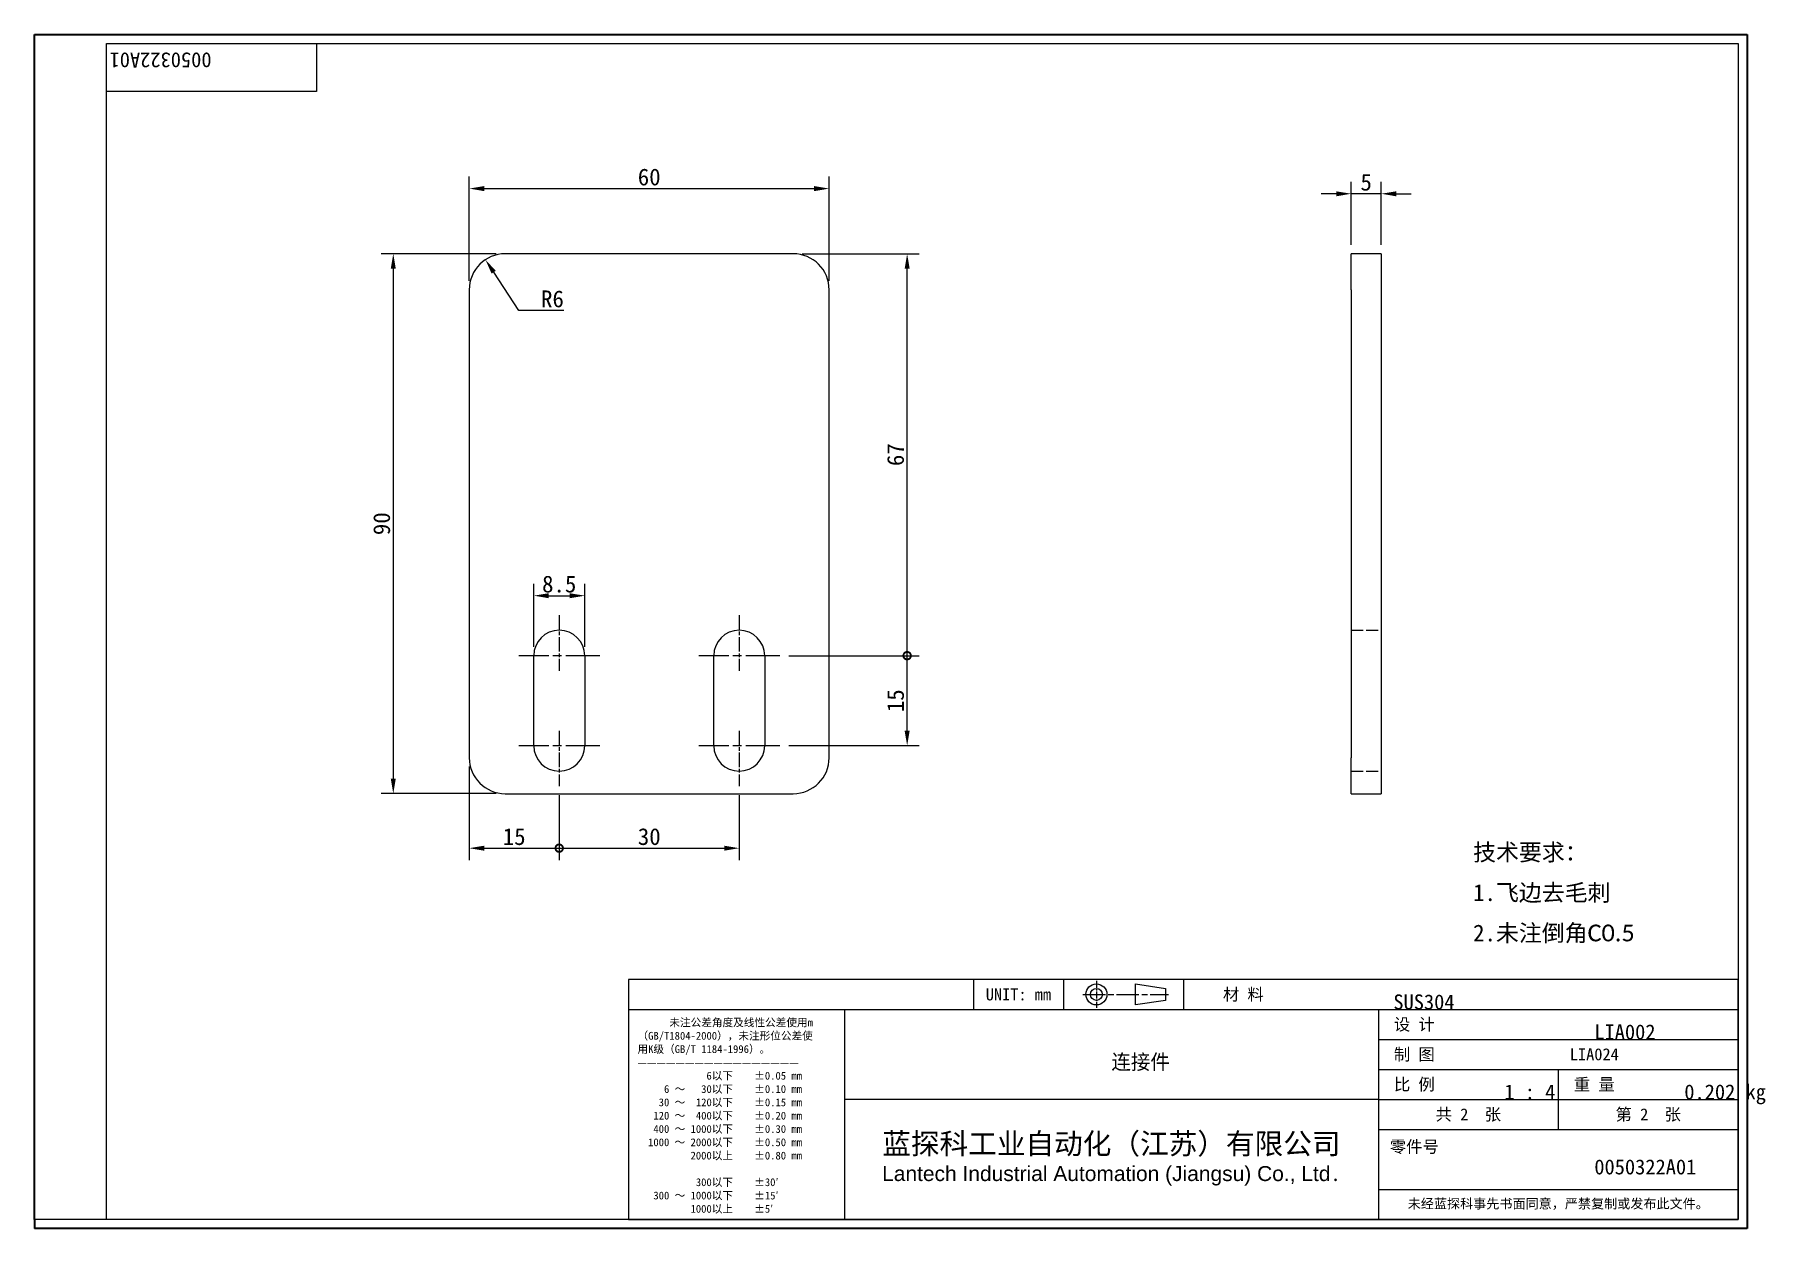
# Model space of a CAD drawing. Header units: millimetres. Extents: x 6 to 295, y 5 to 205.
import ezdxf
from ezdxf.enums import TextEntityAlignment as Align

# ---------------------------------------------------------------- set-up
doc = ezdxf.new("R2018")
doc.units = ezdxf.units.MM
doc.linetypes.add('CHAIN', pattern=[0.3543, 0.2362, -0.0295, 0.0591, -0.0295])
doc.linetypes.add('DASHED', pattern=[0.2067, 0.1654, -0.0413])
for name, color, linetype, lineweight in [('1', 7, 'Continuous', 18), ('可见 (ISO)', 7, 'Continuous', 25), ('图框 (ISO)', 7, 'Continuous', 35), ('标题 (ISO)', 7, 'Continuous', 25)]:
    doc.layers.add(name, color=color, linetype=linetype, lineweight=lineweight)
for name, color, linetype, lineweight, true_color in [('中心标记 (ISO)', 1, 'CHAIN', 18, 0xff0000), ('尺寸 (ISO)', 7, 'Continuous', 18, 0x008000), ('符号 (ISO)', 7, 'Continuous', 18, 0x008000), ('隐藏 (ISO)', 5, 'DASHED', 18, 0x0000ff)]:
    doc.layers.add(name, color=color, linetype=linetype, lineweight=lineweight, true_color=true_color)
doc.styles.get("Standard").update_dxf_attribs({"font": 'simfang.ttf'})
doc.styles.add('文本样式164', font='SimSun.ttf')
doc.styles.add('最新国标', font='simfang.ttf')
doc.styles.add('注释文本 (ISO)', font='simfang.ttf')
doc.dimstyles.new('默认 (GB)', dxfattribs={"dimtxt": 2.8, "dimasz": 2.5, "dimexe": 2, "dimexo": 1.5, "dimgap": 0.5, "dimtad": 1, "dimtoh": 1, "dimdsep": 46, "dimtxsty": '最新国标', "dimcen": 0.09, "dimdle": 10, "dimclrd": 256, "dimclre": 256, "dimclrt": 256, "dimaunit": 1, "dimadec": 3, "dimazin": 2, "dimtfac": 0.535714, "dimtdec": 3, "dimtmove": 0, "dimatfit": 3, "dimfxl": 0, "dimtolj": 1, "dimlwd": -1, "dimlwe": -1, "dimarcsym": 0})

# ---------------------------------------------------------------- blocks, each defined once
blk = doc.blocks.new('图框 最新国标')
at = {"layer": '图框 (ISO)'}
for p, q in [((6, 7), (6, 204.5)), ((6, 204.5), (291.5, 204.5)), ((291.5, 204.5), (291.5, 5.5)), ((6, 7), (6, 5.5)), ((6, 7), (6, 5.5)), ((291.5, 5.5), (6, 5.5))]:
    blk.add_line(p, q, dxfattribs=at)
at = {"layer": '图框 (ISO)', "color": 7, "linetype": 'Continuous', "lineweight": 25}
for p, q in [((18, 203), (290, 203)), ((18, 7), (18, 203)), ((18, 203), (290, 203)), ((53, 203), (53, 195)), ((290, 203), (290, 7)), ((290, 203), (290, 7)), ((53, 195), (18, 195)), ((290, 7), (6, 7)), ((290, 7), (18, 7))]:
    blk.add_line(p, q, dxfattribs=at)
at = {"layer": '图框 (ISO)', "lineweight": 30}
blk.add_attdef('零件代号', text='', height=2.5, rotation=180, dxfattribs=at).set_placement((35.5, 199), align=Align.MIDDLE_CENTER)
blk = doc.blocks.new('标题栏 副本 最新国标')
at = {"layer": '标题 (ISO)'}
for p, q in [((381.98, -183.84), (196.98, -183.84)), ((196.98, -183.84), (196.98, -223.84)), ((254.48, -183.84), (254.48, -188.84)), ((269.48, -183.84), (269.48, -188.84)), ((281.48, -188.09), (281.48, -184.59)), ((281.48, -184.59), (286.48, -185.34)), ((289.48, -183.84), (289.48, -188.84)), ((381.98, -223.84), (381.98, -183.84)), ((383.48, -183.84), (383.48, -225.34)), ((286.48, -187.34), (281.48, -188.09)), ((286.48, -185.34), (286.48, -187.34)), ((196.98, -188.84), (381.98, -188.84)), ((232.98, -188.84), (232.98, -223.84)), ((321.98, -188.84), (321.98, -223.84)), ((321.98, -193.84), (381.98, -193.84)), ((321.98, -198.84), (381.98, -198.84)), ((351.98, -198.84), (351.98, -208.84)), ((321.98, -203.84), (232.98, -203.84)), ((321.98, -203.84), (381.98, -203.84)), ((321.98, -208.84), (381.98, -208.84)), ((321.98, -218.84), (381.98, -218.84)), ((196.98, -223.84), (381.98, -223.84)), ((383.48, -225.34), (196.98, -225.34))]:
    blk.add_line(p, q, dxfattribs=at)
at = {"layer": '标题 (ISO)', "linetype": 'CHAIN', "ltscale": 5.000333}
blk.add_line((274.98, -184.09), (274.98, -188.59), dxfattribs=at)
at = {"layer": '标题 (ISO)', "linetype": 'CHAIN', "ltscale": 15.834605}
blk.add_line((272.73, -186.34), (286.98, -186.34), dxfattribs=at)
at = {"layer": '标题 (ISO)'}
for radius in [1.75, 1]:
    blk.add_circle((274.98, -186.34), radius, dxfattribs=at)
at = {"layer": '1', "style": '文本样式164'}
for s, p in [('UNIT: mm', (261.98, -186.34)), ('材 料', (299.48, -186.34)), ('设 计', (327.98, -191.34)), ('制 图', (327.98, -196.34)), ('比 例', (327.98, -201.34)), ('重 量', (357.98, -201.34)), ('共 2  张', (336.98, -206.34)), ('第 2  张', (366.98, -206.34))]:
    blk.add_text(s, height=2, dxfattribs=at).set_placement(p, align=Align.MIDDLE_CENTER)
at = {"layer": '标题 (ISO)', "style": '注释文本 (ISO)'}
for s, insert, char_height, attachment_point, line_spacing_factor in [('\\fSimSun|b0|i0;{\\H1.3000;      未注公差角度及线性公差使用m\\P}\\fSimSun|b0|i0;{\\H1.3000;（GB/T1804-2000），未注形位公差使\\P}\\fSimSun|b0|i0;{\\H1.3000;用K级（GB/T 1184-1996）。\\P}\\fSimSun|b0|i0;{\\H1.3000;—————————————————\\P}\\fSimSun|b0|i0;{\\H1.3000;             6以下    ±0.05 mm\\P}\\fSimSun|b0|i0;{\\H1.3000;     6 ～   30以下    ±0.10 mm\\P}\\fSimSun|b0|i0;{\\H1.3000;    30 ～  120以下    ±0.15 mm\\P}\\fSimSun|b0|i0;{\\H1.3000;   120 ～  400以下    ±0.20 mm\\P}\\fSimSun|b0|i0;{\\H1.3000;   400 ～ 1000以下    ±0.30 mm\\P}\\fSimSun|b0|i0;{\\H1.3000;  1000 ～ 2000以下    ±0.50 mm\\P}\\fSimSun|b0|i0;{\\H1.3000;          2000以上    ±0.80 mm\\P}\\fSimSun|b0|i0;{\\H1.3000;\\P}\\fSimSun|b0|i0;{\\H1.3000;           300以下    ±30′\\P}\\fSimSun|b0|i0;{\\H1.3000;   300 ～ 1000以下    ±15′\\P}\\fSimSun|b0|i0;{\\H1.3000;          1000以上    ±5′}', (198.48, -206.63), 1.3, 4, 1.023913), ('\\pxsm0.94;\\fMicrosoft YaHei|b0|i0;{\\H3.5000;蓝探科工业自动化（江苏）有限公司\\P}\\fArial|b0|i0;{\\H2.5000;Lantech Industrial Automation (Jiangsu) Co., Ltd}\\fFangSong|b0|i0;{\\H2.5000;.}', (277.48, -213.84), 2, 5, 0.978695)]:
    blk.add_mtext(s, dxfattribs=dict(at, insert=insert, char_height=char_height, attachment_point=attachment_point, line_spacing_factor=line_spacing_factor))
at = {"layer": '标题 (ISO)', "attachment_point": 5, "style": '注释文本 (ISO)'}
for s, insert, char_height in [('\\fFangSong|b0|i0;LIA024', (357.98, -196.34), 2), ('\\fFangSong|b0|i0;零件号', (327.98, -211.84), 2), ('\\fSimSun|b0|i0;{\\H1.6000;未经蓝探科事先书面同意，严禁复制或发布此文件。}', (351.98, -221.34), 1.6)]:
    blk.add_mtext(s, dxfattribs=dict(at, insert=insert, char_height=char_height))
at = {"layer": '标题 (ISO)', "lineweight": 30, "flags": 104}
for tag, height, p in [('材料', 2, (324.48, -186.34)), ('设计人', 2, (357.98, -191.34)), ('库存编号', 3.5, (277.48, -196.34)), ('视图比例', 2, (342.98, -201.34)), ('质量\\P3;', 2, (372.98, -201.34)), ('零件代号', 3.5, (357.98, -213.84))]:
    blk.add_attdef(tag, text='', height=height, dxfattribs=at).set_placement(p, align=Align.MIDDLE_CENTER)
blk = doc.blocks.new('*D5')
at = {"layer": 'Defpoints', "color": 0, "transparency": 16777216}
for p in [(138.45, 178.83), (78.45, 161.97), (138.45, 161.97)]:
    blk.add_point(p, dxfattribs=at)
at = {"layer": '尺寸 (ISO)', "color": 116, "true_color": 0x00803f, "transparency": 16777216}
for p, q in [((78.45, 163.47), (78.45, 180.83)), ((138.45, 163.47), (138.45, 180.83)), ((80.95, 178.83), (135.95, 178.83))]:
    blk.add_line(p, q, dxfattribs=at)
for points in [[(80.95, 179.25), (80.95, 178.41), (78.45, 178.83)], [(135.95, 179.25), (135.95, 178.41), (138.45, 178.83)]]:
    blk.add_solid(points, dxfattribs=at)
at = {"layer": '尺寸 (ISO)', "transparency": 16777216, "insert": (108.45, 180.75), "char_height": 2.8, "attachment_point": 5, "style": '最新国标'}
blk.add_mtext('\\A1;60', dxfattribs=at)
blk = doc.blocks.new('*D6')
at = {"layer": 'Defpoints', "color": 0, "transparency": 16777216}
for p in [(84.45, 167.97), (65.79, 77.97), (84.45, 77.97)]:
    blk.add_point(p, dxfattribs=at)
at = {"layer": '尺寸 (ISO)', "color": 116, "true_color": 0x00803f, "transparency": 16777216}
for p, q in [((82.95, 167.97), (63.79, 167.97)), ((65.79, 165.47), (65.79, 80.47)), ((82.95, 77.97), (63.79, 77.97))]:
    blk.add_line(p, q, dxfattribs=at)
for points in [[(65.37, 165.47), (66.21, 165.47), (65.79, 167.97)], [(65.37, 80.47), (66.21, 80.47), (65.79, 77.97)]]:
    blk.add_solid(points, dxfattribs=at)
at = {"layer": '尺寸 (ISO)', "transparency": 16777216, "insert": (63.87, 122.97), "char_height": 2.8, "attachment_point": 5, "rotation": 90, "style": '最新国标'}
blk.add_mtext('\\A1;90', dxfattribs=at)
blk = doc.blocks.new('_DotSmall')
at = {"color": 0, "linetype": 'ByBlock', "const_width": 0.5}
blk.add_lwpolyline([(-0.0625, 0, 1), (0.0625, 0, 1)], format="xyb", close=True, dxfattribs=at)
blk = doc.blocks.new('*D7')
at = {"layer": 'Defpoints', "color": 0, "transparency": 16777216}
for p in [(130.2, 100.97), (151.45, 100.97), (130.2, 85.97)]:
    blk.add_point(p, dxfattribs=at)
at = {"layer": '尺寸 (ISO)', "color": 116, "true_color": 0x00803f, "transparency": 16777216}
for p, q in [((131.7, 100.97), (153.45, 100.97)), ((151.45, 88.47), (151.45, 100.97)), ((131.7, 85.97), (153.45, 85.97))]:
    blk.add_line(p, q, dxfattribs=at)
blk.add_solid([(151.03, 88.47), (151.87, 88.47), (151.45, 85.97)], dxfattribs=at)
at = {"layer": '尺寸 (ISO)', "color": 116, "true_color": 0x00803f, "transparency": 16777216, "xscale": 2.5, "yscale": 2.5, "zscale": 2.5, "rotation": 90}
blk.add_blockref('_DotSmall', (151.45, 100.97), dxfattribs=at)
at = {"layer": '尺寸 (ISO)', "transparency": 16777216, "insert": (149.53, 93.46), "char_height": 2.8, "attachment_point": 5, "rotation": 90, "style": '最新国标'}
blk.add_mtext('\\A1;15', dxfattribs=at)
blk = doc.blocks.new('*D9')
at = {"layer": 'Defpoints', "color": 0, "transparency": 16777216}
for p in [(132.45, 167.97), (151.45, 167.97), (130.2, 100.97)]:
    blk.add_point(p, dxfattribs=at)
at = {"layer": '尺寸 (ISO)', "color": 116, "true_color": 0x00803f, "transparency": 16777216}
for p, q in [((133.95, 167.97), (153.45, 167.97)), ((151.45, 100.97), (151.45, 165.47)), ((131.7, 100.97), (153.45, 100.97))]:
    blk.add_line(p, q, dxfattribs=at)
blk.add_solid([(151.03, 165.47), (151.87, 165.47), (151.45, 167.97)], dxfattribs=at)
at = {"layer": '尺寸 (ISO)', "color": 116, "true_color": 0x00803f, "transparency": 16777216, "xscale": 2.5, "yscale": 2.5, "zscale": 2.5, "rotation": 270}
blk.add_blockref('_DotSmall', (151.45, 100.97), dxfattribs=at)
at = {"layer": '尺寸 (ISO)', "transparency": 16777216, "insert": (149.53, 134.48), "char_height": 2.8, "attachment_point": 5, "rotation": 90, "style": '最新国标'}
blk.add_mtext('\\A1;67', dxfattribs=at)
blk = doc.blocks.new('*D10')
at = {"layer": 'Defpoints', "color": 0, "transparency": 16777216}
for p in [(78.45, 83.97), (93.45, 79.22), (93.45, 68.88)]:
    blk.add_point(p, dxfattribs=at)
at = {"layer": '尺寸 (ISO)', "color": 116, "true_color": 0x00803f, "transparency": 16777216}
for p, q in [((78.45, 82.47), (78.45, 66.88)), ((93.45, 77.72), (93.45, 66.88)), ((80.95, 68.88), (93.45, 68.88))]:
    blk.add_line(p, q, dxfattribs=at)
blk.add_solid([(80.95, 69.29), (80.95, 68.46), (78.45, 68.88)], dxfattribs=at)
at = {"layer": '尺寸 (ISO)', "color": 116, "true_color": 0x00803f, "transparency": 16777216, "xscale": 2.5, "yscale": 2.5, "zscale": 2.5}
blk.add_blockref('_DotSmall', (93.45, 68.88), dxfattribs=at)
at = {"layer": '尺寸 (ISO)', "transparency": 16777216, "insert": (85.94, 70.79), "char_height": 2.8, "attachment_point": 5, "style": '最新国标'}
blk.add_mtext('\\A1;15', dxfattribs=at)
blk = doc.blocks.new('*D11')
at = {"layer": 'Defpoints', "color": 0, "transparency": 16777216}
for p in [(93.45, 79.22), (123.45, 79.22), (123.45, 68.88)]:
    blk.add_point(p, dxfattribs=at)
at = {"layer": '尺寸 (ISO)', "color": 116, "true_color": 0x00803f, "transparency": 16777216}
for p, q in [((93.45, 77.72), (93.45, 66.88)), ((123.45, 77.72), (123.45, 66.88)), ((93.45, 68.88), (120.95, 68.88))]:
    blk.add_line(p, q, dxfattribs=at)
blk.add_solid([(120.95, 69.29), (120.95, 68.46), (123.45, 68.88)], dxfattribs=at)
at = {"layer": '尺寸 (ISO)', "color": 116, "true_color": 0x00803f, "transparency": 16777216, "xscale": 2.5, "yscale": 2.5, "zscale": 2.5, "rotation": 180}
blk.add_blockref('_DotSmall', (93.45, 68.88), dxfattribs=at)
at = {"layer": '尺寸 (ISO)', "transparency": 16777216, "insert": (108.46, 70.79), "char_height": 2.8, "attachment_point": 5, "style": '最新国标'}
blk.add_mtext('\\A1;30', dxfattribs=at)
blk = doc.blocks.new('*D12')
at = {"layer": 'Defpoints', "color": 0, "transparency": 16777216}
for p in [(97.7, 110.97), (89.2, 100.97), (97.7, 100.97)]:
    blk.add_point(p, dxfattribs=at)
at = {"layer": '尺寸 (ISO)', "color": 116, "true_color": 0x00803f, "transparency": 16777216}
for p, q in [((89.2, 102.47), (89.2, 112.97)), ((97.7, 102.47), (97.7, 112.97)), ((91.7, 110.97), (95.2, 110.97))]:
    blk.add_line(p, q, dxfattribs=at)
for points in [[(91.7, 111.38), (91.7, 110.55), (89.2, 110.97)], [(95.2, 111.38), (95.2, 110.55), (97.7, 110.97)]]:
    blk.add_solid(points, dxfattribs=at)
at = {"layer": '尺寸 (ISO)', "transparency": 16777216, "insert": (93.45, 112.89), "char_height": 2.8, "attachment_point": 5, "style": '最新国标'}
blk.add_mtext('\\A1;8.5', dxfattribs=at)
blk = doc.blocks.new('*D13')
at = {"layer": 'Defpoints', "color": 0, "transparency": 16777216}
for p in [(81.15, 166.98), (84.45, 161.97)]:
    blk.add_point(p, dxfattribs=at)
at = {"layer": '尺寸 (ISO)', "color": 116, "true_color": 0x00803f, "transparency": 16777216}
for p, q in [((86.72, 158.51), (82.53, 164.89)), ((94.2, 158.51), (86.72, 158.51))]:
    blk.add_line(p, q, dxfattribs=at)
blk.add_solid([(82.88, 165.12), (82.18, 164.66), (81.15, 166.98)], dxfattribs=at)
at = {"layer": '尺寸 (ISO)', "transparency": 16777216, "insert": (92.32, 160.43), "char_height": 2.8, "attachment_point": 5, "style": '最新国标'}
blk.add_mtext('\\A1;R6', dxfattribs=at)
blk = doc.blocks.new('*D14')
at = {"layer": 'Defpoints', "color": 0, "transparency": 16777216}
for p in [(225.47, 177.97), (225.47, 167.97), (230.47, 167.97)]:
    blk.add_point(p, dxfattribs=at)
at = {"layer": '尺寸 (ISO)', "color": 116, "true_color": 0x00803f, "transparency": 16777216}
for p, q in [((225.47, 169.47), (225.47, 179.97)), ((230.47, 169.47), (230.47, 179.97)), ((222.97, 177.97), (220.47, 177.97)), ((230.47, 177.97), (225.47, 177.97)), ((232.97, 177.97), (235.47, 177.97))]:
    blk.add_line(p, q, dxfattribs=at)
for points in [[(222.97, 178.38), (222.97, 177.55), (225.47, 177.97)], [(232.97, 178.38), (232.97, 177.55), (230.47, 177.97)]]:
    blk.add_solid(points, dxfattribs=at)
at = {"layer": '尺寸 (ISO)', "transparency": 16777216, "insert": (227.97, 179.88), "char_height": 2.8, "attachment_point": 5, "style": '最新国标'}
blk.add_mtext('\\A1;5', dxfattribs=at)

msp = doc.modelspace()

# ---------------------------------------------------------------- linework, layer by layer
at = {"layer": '中心标记 (ISO)', "ltscale": 10.278568}
for p, q in [((93.4506, 107.7154), (93.4506, 98.4654)), ((123.4506, 107.7154), (123.4506, 98.4654)), ((93.4506, 88.4654), (93.4506, 79.2154)), ((123.4506, 88.4654), (123.4506, 79.2154))]:
    msp.add_line(p, q, dxfattribs=at)
at = {"layer": '中心标记 (ISO)', "ltscale": 23.990969}
for p, q in [((100.2006, 100.9654), (86.7006, 100.9654)), ((130.2006, 100.9654), (116.7006, 100.9654)), ((100.2006, 85.9654), (86.7006, 85.9654)), ((130.2006, 85.9654), (116.7006, 85.9654))]:
    msp.add_line(p, q, dxfattribs=at)
at = {"layer": '可见 (ISO)'}
for p, q in [((132.4506, 167.9654), (84.4506, 167.9654)), ((225.4696, 161.9654), (225.4696, 167.9654)), ((230.4696, 167.9654), (225.4696, 167.9654)), ((230.4696, 167.9654), (230.4696, 161.9654)), ((78.4506, 161.9654), (78.4506, 83.9654)), ((138.4506, 83.9654), (138.4506, 161.9654)), ((225.4696, 161.9654), (225.4696, 83.9654)), ((230.4696, 161.9654), (230.4696, 83.9654)), ((89.2006, 85.9654), (89.2006, 100.9654)), ((97.7006, 100.9654), (97.7006, 85.9654)), ((119.2006, 85.9654), (119.2006, 100.9654)), ((127.7006, 100.9654), (127.7006, 85.9654)), ((225.4696, 77.9654), (225.4696, 83.9654)), ((230.4696, 83.9654), (230.4696, 77.9654)), ((84.4506, 77.9654), (132.4506, 77.9654)), ((225.4696, 77.9654), (230.4696, 77.9654))]:
    msp.add_line(p, q, dxfattribs=at)
for centre, radius, start, end in [((84.4506, 161.9654), 6, 90, 180), ((132.4506, 161.9654), 6, 0, 90), ((93.4506, 100.9654), 4.25, 0, 180), ((123.4506, 100.9654), 4.25, 0, 180), ((84.4506, 83.9654), 6, 180, 270), ((93.4506, 85.9654), 4.25, 180, 0), ((123.4506, 85.9654), 4.25, 180, 0), ((132.4506, 83.9654), 6, 270, 0)]:
    msp.add_arc(centre, radius, start, end, dxfattribs=at)
at = {"layer": '隐藏 (ISO)', "ltscale": 12.094824}
for p, q in [((225.4696, 105.2154), (230.4696, 105.2154)), ((225.4696, 81.7154), (230.4696, 81.7154))]:
    msp.add_line(p, q, dxfattribs=at)

# ---------------------------------------------------------------- block references
ref = msp.add_blockref('图框 最新国标', (0, 0))
lines = msp.add_mtext('0050322A01', dxfattribs={"layer": '图框 (ISO)', "insert": (35.5, 199), "char_height": 2.5, "attachment_point": 1, "rotation": 180})
ref.add_attrib('零件代号', '', (35.5, 199)).embed_mtext(lines)
ref = msp.add_blockref('标题栏 副本 最新国标', (-91.9825, 230.8443))
lines = msp.add_mtext('0050322A01', dxfattribs={"layer": '标题 (ISO)', "insert": (266, 17), "char_height": 2.5, "attachment_point": 1})
ref.add_attrib('零件代号', '', (266, 17), dxfattribs={"flags": 104}).embed_mtext(lines)
lines = msp.add_mtext('连接件', dxfattribs={"layer": '标题 (ISO)', "insert": (185.5, 34.5), "char_height": 2.5, "attachment_point": 1})
ref.add_attrib('库存编号', '', (185.5, 34.5), dxfattribs={"flags": 104}).embed_mtext(lines)
lines = msp.add_mtext('0.202 kg', dxfattribs={"layer": '标题 (ISO)', "insert": (281, 29.5), "char_height": 2.5, "attachment_point": 1})
ref.add_attrib('质量\\P3;', '', (281, 29.5), dxfattribs={"flags": 104}).embed_mtext(lines)
lines = msp.add_mtext('1 : 4', dxfattribs={"layer": '标题 (ISO)', "insert": (251, 29.5), "char_height": 2.5, "attachment_point": 1})
ref.add_attrib('视图比例', '', (251, 29.5), dxfattribs={"flags": 104}).embed_mtext(lines)
lines = msp.add_mtext('LIA002', dxfattribs={"layer": '标题 (ISO)', "insert": (266, 39.5), "char_height": 2.5, "attachment_point": 1})
ref.add_attrib('设计人', '', (266, 39.5), dxfattribs={"flags": 104}).embed_mtext(lines)
lines = msp.add_mtext('SUS304', dxfattribs={"layer": '标题 (ISO)', "insert": (232.5, 44.5), "char_height": 2.5, "attachment_point": 1})
ref.add_attrib('材料', '', (232.5, 44.5), dxfattribs={"flags": 104}).embed_mtext(lines)

# ---------------------------------------------------------------- texts
at = {"layer": '符号 (ISO)', "insert": (245.7928, 61.3043), "char_height": 2.8, "width": 28.896342, "attachment_point": 4, "line_spacing_factor": 1.441304, "style": '注释文本 (ISO)'}
msp.add_mtext('\\fFangSong|b0|i0;{\\H2.8000;技术要求：\\P}\\fFangSong|b0|i0;{\\H2.8000;1.飞边去毛刺\\P}\\fFangSong|b0|i0;{\\H2.8000;2.未注倒角}\\fCalibri|b0|i0;{\\H2.8000;C0.5}', dxfattribs=at)

# ---------------------------------------------------------------- dimensions: what is measured, and where the dimension line sits
at = {"layer": '尺寸 (ISO)', "color": 116, "true_color": 0x00803f}
for base, p1, p2, angle, override, picture, middle in [((138.4506, 178.8305), (78.4506, 161.9654), (138.4506, 161.9654), 180, {"dimgap": 0.5, "dimtoh": 0, "dimdec": 2, "dimtol": 0, "dimlim": 0, "dimtp": 0, "dimtm": 0, "dimtdec": 3, "dimtofl": 0, "dimatfit": 1}, '*D5', (108.4506, 178.8305)), ((225.4696, 177.9654), (230.4696, 167.9654), (225.4696, 167.9654), 180, {"dimgap": 0.5, "dimtoh": 0, "dimdec": 2, "dimtol": 0, "dimlim": 0, "dimtp": 0, "dimtm": 0, "dimtdec": 3, "dimtofl": 1, "dimatfit": 1}, '*D14', (227.9696, 177.9654)), ((65.79, 77.9654), (84.4506, 167.9654), (84.4506, 77.9654), 90, {"dimgap": 0.5, "dimtoh": 0, "dimdec": 2, "dimtol": 0, "dimlim": 0, "dimtp": 0, "dimtm": 0, "dimtdec": 3, "dimtofl": 0, "dimatfit": 1}, '*D6', (65.79, 122.9654)), ((151.4506, 167.9654), (130.2006, 100.9654), (132.4506, 167.9654), 90, {"dimgap": 0.5, "dimtoh": 0, "dimdec": 2, "dimblk1": 'DotSmall', "dimsah": 1, "dimdle": 0, "dimtol": 0, "dimlim": 0, "dimtp": 0, "dimtm": 0, "dimtdec": 3, "dimtofl": 0, "dimatfit": 1}, '*D9', (151.4506, 134.4754)), ((151.4506, 100.9654), (130.2006, 85.9654), (130.2006, 100.9654), 90, {"dimgap": 0.5, "dimtoh": 0, "dimdec": 2, "dimblk2": 'DotSmall', "dimsah": 1, "dimdle": 0, "dimtol": 0, "dimlim": 0, "dimtp": 0, "dimtm": 0, "dimtdec": 3, "dimtofl": 0, "dimatfit": 1}, '*D7', (151.4506, 93.4554)), ((93.4506, 68.8779), (78.4506, 83.9654), (93.4506, 79.2154), 180, {"dimgap": 0.5, "dimtoh": 0, "dimdec": 2, "dimblk2": 'DotSmall', "dimsah": 1, "dimdle": 0, "dimtol": 0, "dimlim": 0, "dimtp": 0, "dimtm": 0, "dimtdec": 3, "dimtofl": 0, "dimatfit": 1}, '*D10', (85.9406, 68.8779)), ((123.4506, 68.8779), (93.4506, 79.2154), (123.4506, 79.2154), 180, {"dimgap": 0.5, "dimtoh": 0, "dimdec": 2, "dimblk1": 'DotSmall', "dimsah": 1, "dimdle": 0, "dimtol": 0, "dimlim": 0, "dimtp": 0, "dimtm": 0, "dimtdec": 3, "dimtofl": 0, "dimatfit": 1}, '*D11', (108.4606, 68.8779))]:
    dim = msp.add_linear_dim(base=base, p1=p1, p2=p2, angle=angle, dimstyle='默认 (GB)', override=override, dxfattribs=at)
    dim.commit()
    dim.dimension.update_dxf_attribs({"geometry": picture, "text_midpoint": middle, "dimtype": 160})
dim = msp.add_radius_dim(center=(84.4506, 161.9654), mpoint=(81.1531, 166.978), dimstyle='默认 (GB)', override={"dimgap": 0.5, "dimtih": 1, "dimdec": 2, "dimlfac": 1, "dimcen": 0, "dimtol": 0, "dimlim": 0, "dimtp": 0, "dimtm": 0, "dimtdec": 3}, dxfattribs=at)
dim.commit()
dim.dimension.update_dxf_attribs({"geometry": '*D13', "text_midpoint": (92.3174, 158.5135), "dimtype": 164})
dim = msp.add_linear_dim(base=(97.7006, 110.9654), p1=(89.2006, 100.9654), p2=(97.7006, 100.9654), dimstyle='默认 (GB)', override={"dimgap": 0.5, "dimtoh": 0, "dimdec": 2, "dimtol": 0, "dimlim": 0, "dimtp": 0, "dimtm": 0, "dimtdec": 3, "dimtofl": 0, "dimatfit": 1}, dxfattribs=at)
dim.commit()
dim.dimension.update_dxf_attribs({"geometry": '*D12', "text_midpoint": (93.4506, 110.9654), "dimtype": 160})

doc.saveas('drawing.dxf')
